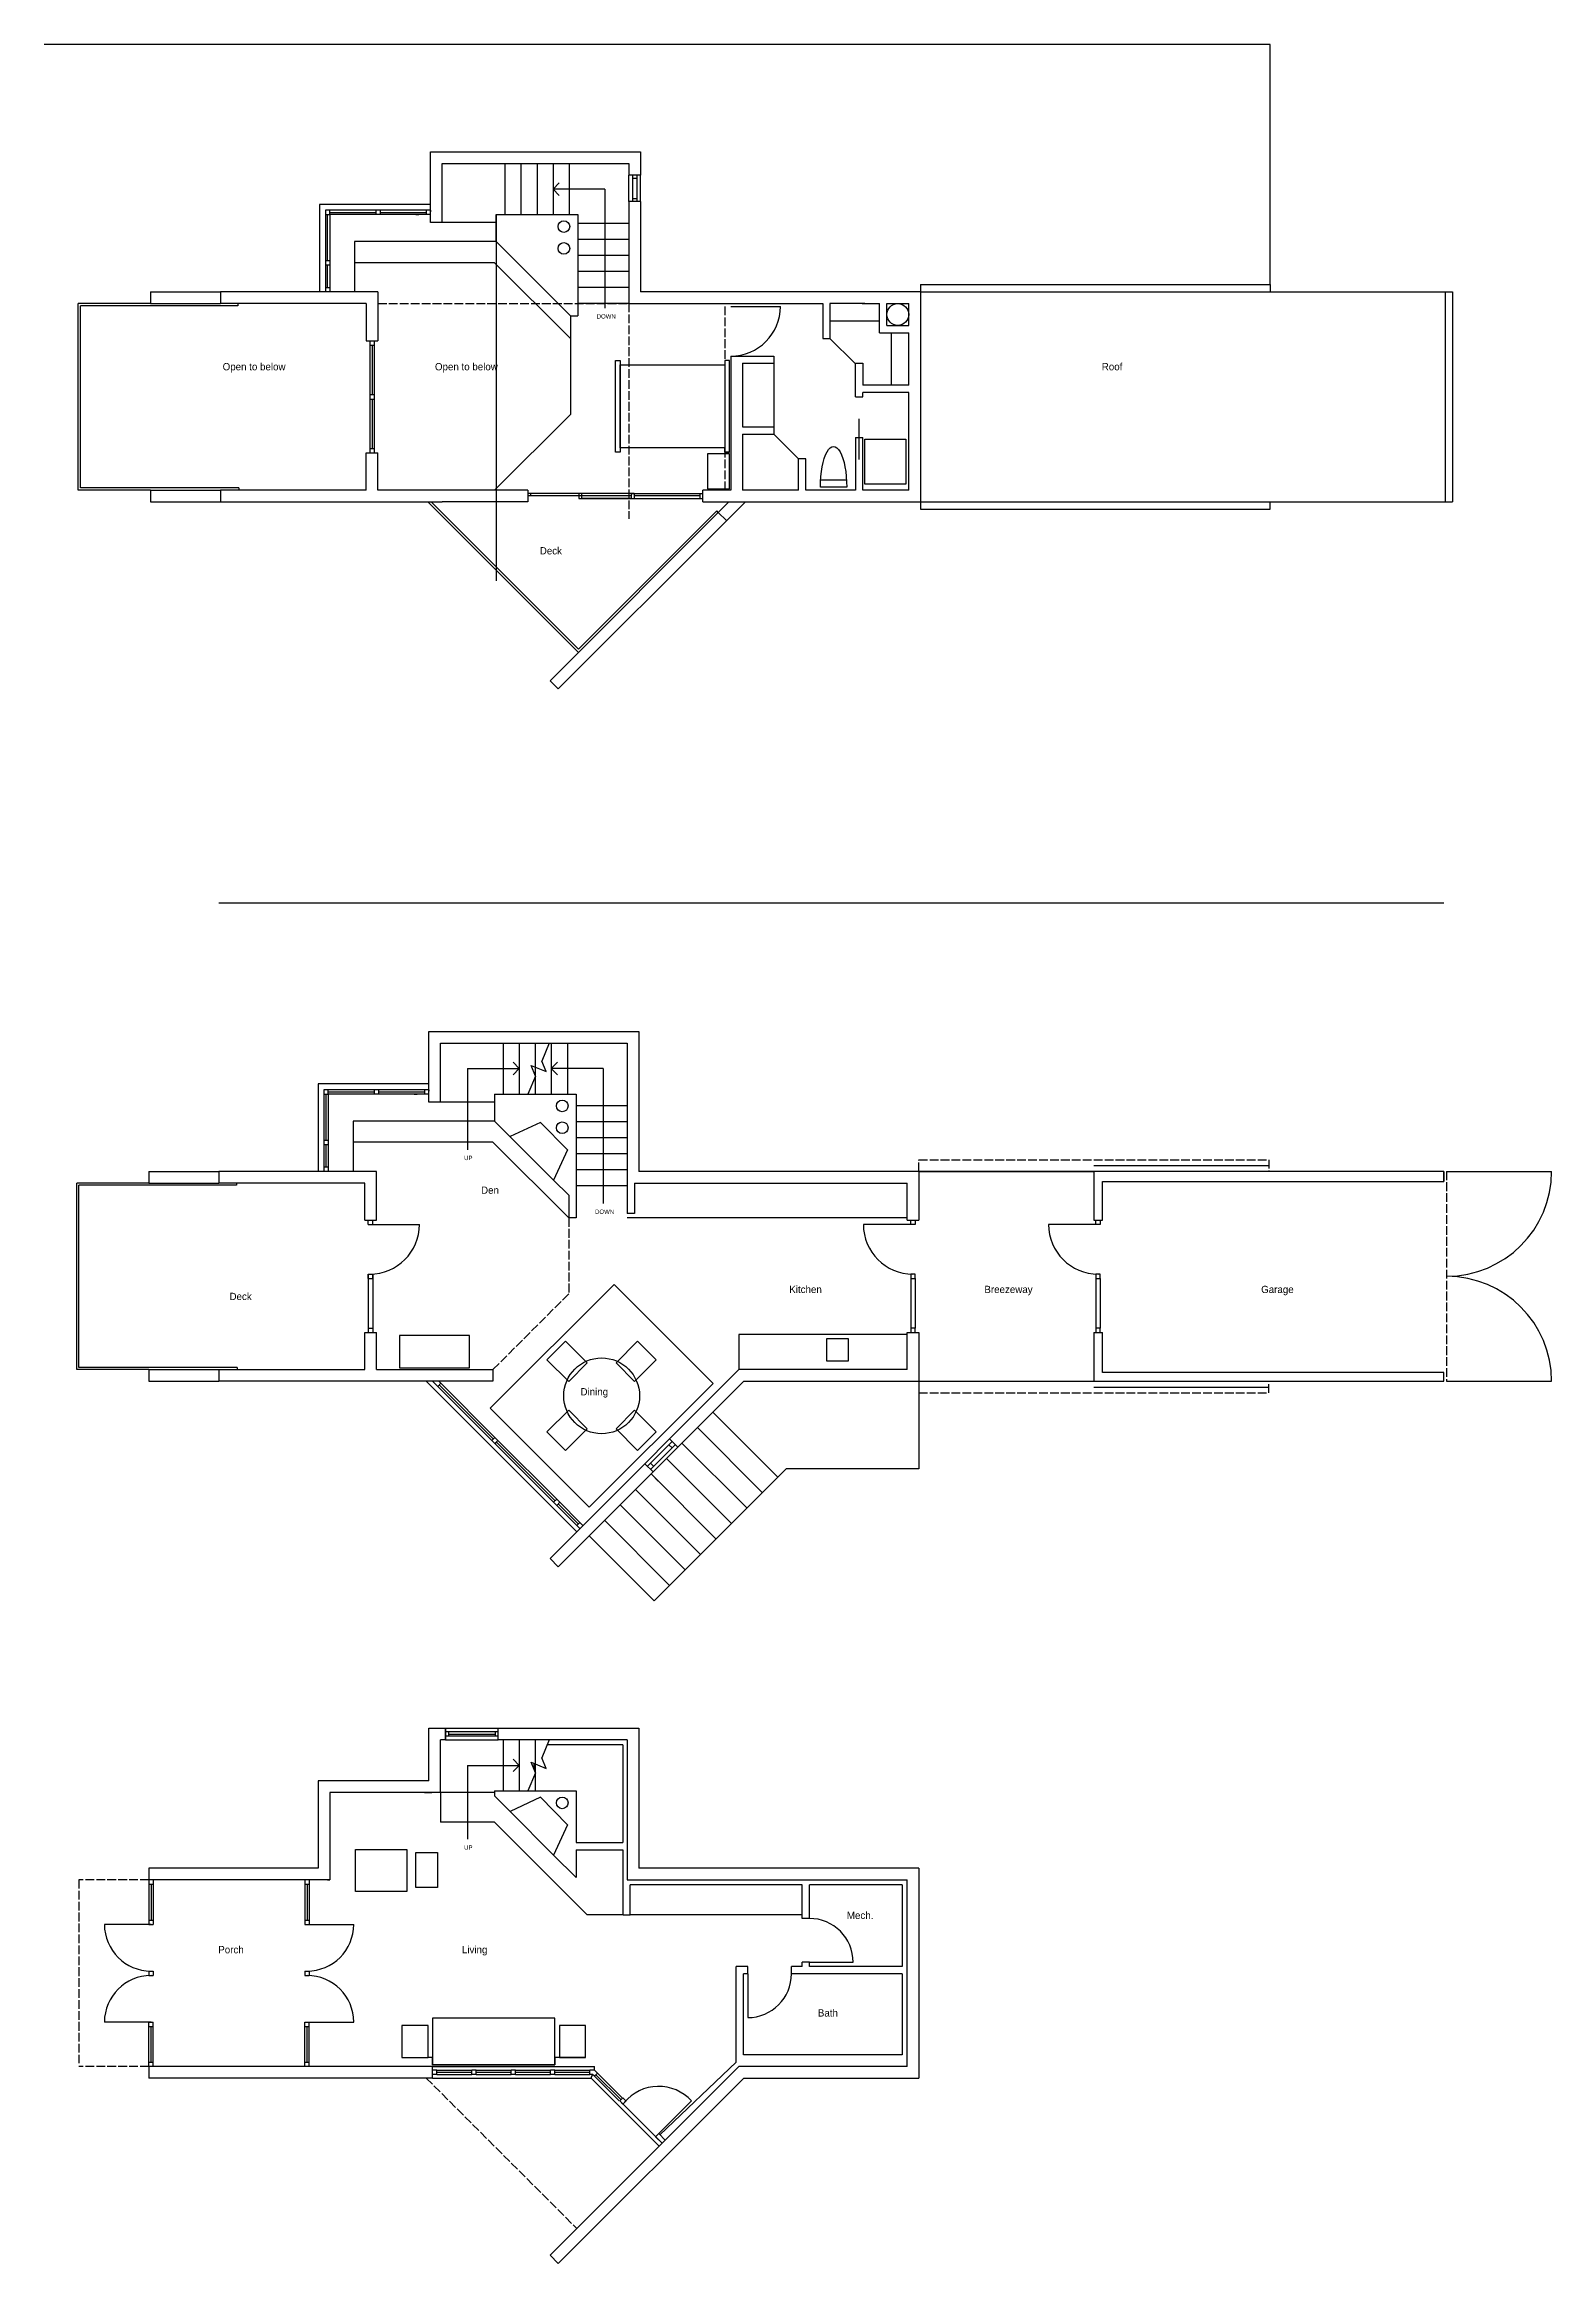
# Model space of a CAD drawing. Header units: inches. Extents: x -16659 to 2747, y 141 to 7454.
# Drawn here: x -7462 to -6429, y 1100 to 2622 of the extents above; entities that cross this region are included whole.
import ezdxf

# ---------------------------------------------------------------- set-up
doc = ezdxf.new("R2010")
doc.units = ezdxf.units.IN
doc.header["$LTSCALE"] = 0.5
doc.header["$MEASUREMENT"] = 0
doc.linetypes.add('ACAD_ISO02W100', pattern=[15, 12, -3])
doc.layers.get('0').update_dxf_attribs({"color": 253})
for name, color, linetype in [('A-doors', 254, 'Continuous'), ('A-Elev-North', 7, 'Continuous'), ('A-Elev-South', 7, 'Continuous'), ('A-fixtures', 140, 'Continuous'), ('A-furniture', 33, 'Continuous'), ('A-glazing', 252, 'Continuous'), ('A-millwork', 252, 'Continuous'), ('A-roof', 253, 'Continuous'), ('A-soffit', 251, 'ACAD_ISO02W100'), ('A-stairs', 252, 'Continuous'), ('A-text', 254, 'Continuous'), ('A-walls', 7, 'Continuous'), ('construction', 160, 'Continuous')]:
    doc.layers.add(name, color=color, linetype=linetype)

msp = doc.modelspace()

# ---------------------------------------------------------------- linework, layer by layer
for p, q in [((-6862.5, 1849.2), (-6742.5, 1849.2)), ((-6742.5, 1849.2), (-6862.5, 1849.2)), ((-6862.5, 1705.2), (-6742.5, 1705.2))]:
    msp.add_line(p, q)
at = {"layer": 'A-doors'}
for p, q in [((-7241.4, 2419), (-7233.4, 2419)), ((-7238.9, 2419), (-7238.9, 2342)), ((-7238.9, 2416), (-7235.9, 2416)), ((-7235.9, 2419), (-7235.9, 2342)), ((-7238.9, 2382), (-7235.9, 2382)), ((-7238.9, 2379), (-7235.9, 2379)), ((-7238.9, 2345), (-7235.9, 2345)), ((-6742.5, 1853.2), (-6622.5, 1853.2)), ((-6500.5, 1849.2), (-6428.5, 1849.2)), ((-7242.5, 1815.7), (-7235, 1815.7)), ((-7240, 1812.7), (-7237, 1812.7)), ((-6866.5, 1812.7), (-6900.5, 1812.7)), ((-6868, 1815.7), (-6865, 1815.7)), ((-6868, 1812.7), (-6868, 1815.7)), ((-6865, 1812.7), (-6868, 1812.7)), ((-6865, 1815.7), (-6865, 1812.7)), ((-6739.5, 1812.7), (-6773.5, 1812.7)), ((-6741, 1815.7), (-6738, 1815.7)), ((-6741, 1812.7), (-6741, 1815.7)), ((-6738, 1812.7), (-6741, 1812.7)), ((-6738, 1815.7), (-6738, 1812.7)), ((-7240, 1778.7), (-7240, 1775.7)), ((-7240, 1778.7), (-7237, 1778.7)), ((-7240, 1775.7), (-7240, 1778.7)), ((-7240, 1778.7), (-7237, 1778.7)), ((-7240, 1775.7), (-7237, 1775.7)), ((-7240, 1775.7), (-7237, 1775.7)), ((-7237, 1778.7), (-7237, 1775.7)), ((-7237, 1775.7), (-7237, 1778.7)), ((-6865, 1778.7), (-6868, 1778.7)), ((-6868, 1778.7), (-6868, 1775.7)), ((-6868, 1775.7), (-6865, 1775.7)), ((-6865, 1775.7), (-6865, 1778.7)), ((-6738, 1778.7), (-6741, 1778.7)), ((-6741, 1778.7), (-6741, 1775.7)), ((-6741, 1775.7), (-6738, 1775.7)), ((-6738, 1775.7), (-6738, 1778.7)), ((-7242.5, 1738.7), (-7235, 1738.7)), ((-7240, 1741.7), (-7237, 1741.7)), ((-6865, 1741.7), (-6868, 1741.7)), ((-6868, 1741.7), (-6868, 1738.7)), ((-6868, 1738.7), (-6865, 1738.7)), ((-6865, 1738.7), (-6865, 1741.7)), ((-6738, 1741.7), (-6741, 1741.7)), ((-6741, 1741.7), (-6741, 1738.7)), ((-6741, 1738.7), (-6738, 1738.7)), ((-6738, 1738.7), (-6738, 1741.7)), ((-6500.5, 1705.2), (-6428.5, 1705.2)), ((-6742.5, 1701.2), (-6622.5, 1701.2)), ((-7390.5, 1363.2), (-7390.5, 1360.2)), ((-7390.5, 1360.2), (-7387.5, 1360.2)), ((-7387.5, 1363.2), (-7387.5, 1360.2)), ((-7283.5, 1363.2), (-7283.5, 1360.2)), ((-7283.5, 1360.2), (-7280.5, 1360.2)), ((-7280.5, 1363.2), (-7280.5, 1360.2)), ((-7389, 1332.6), (-7421, 1332.6)), ((-7390.5, 1335.6), (-7387.5, 1335.6)), ((-7390.5, 1335.6), (-7390.5, 1332.6)), ((-7390.5, 1332.6), (-7387.5, 1332.6)), ((-7387.5, 1335.6), (-7387.5, 1332.6)), ((-7283.5, 1335.6), (-7283.5, 1332.6)), ((-7283.5, 1335.6), (-7280.5, 1335.6)), ((-7283.5, 1332.6), (-7280.5, 1332.6)), ((-7282, 1332.6), (-7250, 1332.6)), ((-7280.5, 1335.6), (-7280.5, 1332.6)), ((-7390.5, 1300.6), (-7390.5, 1297.6)), ((-7390.5, 1300.6), (-7387.5, 1300.6)), ((-7390.5, 1297.6), (-7387.5, 1297.6)), ((-7387.5, 1300.6), (-7387.5, 1297.6)), ((-7283.5, 1300.6), (-7280.5, 1300.6)), ((-7283.5, 1300.6), (-7283.5, 1297.6)), ((-7283.5, 1297.6), (-7280.5, 1297.6)), ((-7280.5, 1300.6), (-7280.5, 1297.6)), ((-6979.8, 1298.7), (-6979.8, 1268.7)), ((-6937.5, 1306.7), (-6907.5, 1306.7)), ((-7389, 1265.6), (-7421, 1265.6)), ((-7390.5, 1262.6), (-7390.5, 1265.6)), ((-7390.5, 1265.6), (-7387.5, 1265.6)), ((-7387.5, 1262.6), (-7387.5, 1265.6)), ((-7283.5, 1265.6), (-7280.5, 1265.6)), ((-7283.5, 1262.6), (-7283.5, 1265.6)), ((-7282, 1265.6), (-7250, 1265.6)), ((-7280.5, 1262.6), (-7280.5, 1265.6)), ((-7390.5, 1262.6), (-7387.5, 1262.6)), ((-7283.5, 1262.6), (-7280.5, 1262.6)), ((-7390.5, 1235.2), (-7390.5, 1238)), ((-7390.5, 1238), (-7387.5, 1238)), ((-7387.5, 1235.2), (-7387.5, 1238)), ((-7283.5, 1238), (-7280.5, 1238)), ((-7283.5, 1235.2), (-7283.5, 1238)), ((-7280.5, 1235.2), (-7280.5, 1238)), ((-7042.4, 1187.5), (-7018.4, 1211.5))]:
    msp.add_line(p, q, dxfattribs=at)
at = {"layer": 'A-doors', "color": 252}
for p, q in [((-6741, 1775.7), (-6741, 1741.7)), ((-6738, 1775.7), (-6738, 1741.7))]:
    msp.add_line(p, q, dxfattribs=at)
at = {"layer": 'A-doors'}
for centre, radius, start, end in [((-6991.4, 2442.5), 34, 270, 0), ((-6500.5, 1849.2), 72, 270, 0), ((-6866.5, 1812.7), 34, 180, 270), ((-6739.5, 1812.7), 34, 180, 270), ((-6500.5, 1705.2), 72, 0, 90), ((-7389, 1332.6), 32, 180, 270), ((-7282, 1332.6), 32, 270, 0), ((-6937.5, 1306.7), 30, 0, 90), ((-7389, 1265.6), 32, 90, 180), ((-7282, 1265.6), 32, 0, 90), ((-6979.8, 1298.7), 30, 270, 0), ((-7040.9, 1191.1), 30.4, 42.2483, 140.4556)]:
    msp.add_arc(centre, radius, start, end, dxfattribs=at)
at = {"layer": 'A-Elev-North', "color": 253}
for p, q in [((-7273.4, 2512.5), (-7273.4, 2452.5)), ((-7197.4, 2512.5), (-7273.4, 2512.5)), ((-7152.3, 2500), (-7189.4, 2500)), ((-7249.4, 2487), (-7249.4, 2452.5)), ((-7152.3, 2487), (-7249.4, 2487)), ((-7249.4, 2487), (-7249.4, 2452.5)), ((-7274.5, 1909.2), (-7274.5, 1849.2)), ((-7198.5, 1909.2), (-7274.5, 1909.2)), ((-7153.4, 1896.7), (-7190.5, 1896.7)), ((-7250.5, 1883.7), (-7250.5, 1849.2)), ((-7153.4, 1883.7), (-7250.5, 1883.7)), ((-7153.4, 1423.2), (-7190.5, 1423.2))]:
    msp.add_line(p, q, dxfattribs=at)
at = {"layer": 'A-Elev-North', "color": 252}
for p, q in [((-7234.9, 2508.5), (-7234.9, 2505.5)), ((-7231.9, 2508.5), (-7231.9, 2505.5)), ((-7236, 1905.2), (-7236, 1902.2)), ((-7233, 1905.2), (-7233, 1902.2)), ((-7190.5, 1423.2), (-7190.5, 1402.7))]:
    msp.add_line(p, q, dxfattribs=at)
at = {"layer": 'A-Elev-North'}
for p, q in [((-7197.4, 2508.5), (-7197.4, 2507.5)), ((-7198.5, 1905.2), (-7198.5, 1904.2)), ((-7065.5, 1455.7), (-7065.5, 1388.8)), ((-7065.5, 1383.8), (-7065.5, 1339.2))]:
    msp.add_line(p, q, dxfattribs=at)
at = {"layer": 'A-Elev-North', "color": 254}
for p, q in [((-7196, 1705.2), (-7192.4, 1701.7)), ((-7190.3, 1703.8), (-7191.7, 1705.2)), ((-7155.4, 1664.6), (-7153.2, 1662.5)), ((-7151.1, 1664.6), (-7153.2, 1666.7)), ((-7153.2, 1662.5), (-7152.2, 1663.5))]:
    msp.add_line(p, q, dxfattribs=at)
at = {"layer": 'A-Elev-North', "color": 7}
for p, q in [((-7112.9, 1622.2), (-7110.8, 1620)), ((-7110.8, 1624.3), (-7108.7, 1622.2)), ((-7097, 1606.3), (-7094.9, 1604.1)), ((-7094.9, 1608.4), (-7092.8, 1606.3))]:
    msp.add_line(p, q, dxfattribs=at)
at = {"layer": 'A-Elev-South', "color": 253}
for p, q in [((-7389.4, 2452.5), (-7341.4, 2452.5)), ((-7389.4, 2444.5), (-7341.4, 2444.5)), ((-7389.4, 2316.5), (-7341.4, 2316.5)), ((-7389.4, 2308.5), (-7341.4, 2308.5)), ((-7059.7, 2310.7), (-7093.7, 2310.7)), ((-7390.5, 1849.2), (-7342.5, 1849.2)), ((-7390.5, 1841.2), (-7342.5, 1841.2)), ((-7390.5, 1713.2), (-7342.5, 1713.2)), ((-7390.5, 1705.2), (-7342.5, 1705.2)), ((-7342.5, 1713.2), (-7242.5, 1713.2)), ((-7234.5, 1713.2), (-7154.5, 1713.2)), ((-6862.5, 1705.2), (-6862.5, 1645.2)), ((-7003.7, 1684), (-6959.2, 1639.5)), ((-7024.9, 1662.8), (-6980.4, 1618.3)), ((-7014.3, 1673.4), (-6969.8, 1628.9)), ((-6953.4, 1645.2), (-7044, 1554.6)), ((-7035.5, 1652.2), (-6991, 1607.6)), ((-6862.5, 1645.2), (-6953.4, 1645.2)), ((-7056.7, 1631), (-7012.2, 1586.4)), ((-7046.1, 1641.6), (-7001.6, 1597)), ((-7067.3, 1620.4), (-7022.8, 1575.8)), ((-7088.6, 1599.2), (-7044, 1554.6)), ((-7078, 1609.8), (-7033.4, 1565.2))]:
    msp.add_line(p, q, dxfattribs=at)
at = {"layer": 'A-Elev-South', "color": 250}
msp.add_line((-7059.7, 2314.2), (-7093.7, 2314.2), dxfattribs=at)
at = {"layer": 'A-Elev-South', "color": 251}
for p in [(-7059.7, 2314.2), (-7057.7, 2314.2)]:
    msp.add_line(p, (-7010.7, 2314.2), dxfattribs=at)
at = {"layer": 'A-Elev-South', "color": 7}
for p, q in [((-7341.4, 2308.5), (-7189.4, 2308.5)), ((-7109.8, 1577.9), (-7044.7, 1643)), ((-7115.4, 1583.6), (-7109.8, 1577.9))]:
    msp.add_line(p, q, dxfattribs=at)
at = {"layer": 'A-fixtures'}
for p, q in [((-6911.9, 2318.5), (-6929.9, 2318.5)), ((-6929.8, 2323.5), (-6912, 2323.5))]:
    msp.add_line(p, q, dxfattribs=at)
msp.add_lwpolyline([(-6899.4, 2351.5), (-6871.4, 2351.5), (-6871.4, 2320.5), (-6899.4, 2320.5), (-6899.4, 2351.5)], dxfattribs=at)
msp.add_circle((-6876.9, 2437), 7.5, dxfattribs=at)
at = {"layer": 'A-fixtures', "extrusion": (0, 0, -1)}
msp.add_ellipse((-6920.9, 2318.5), major_axis=(0, -28), ratio=0.321429, start_param=1.570796, end_param=4.712389, dxfattribs=at)
at = {"layer": 'A-furniture'}
for points in [[(-6992.4, 2342.5), (-6992.4, 2405.5), (-6995.4, 2405.5), (-6995.4, 2342.5), (-6992.4, 2342.5), (-6995.4, 2342.5), (-6995.4, 2345.5), (-7067.4, 2345.5), (-7067.4, 2342.5), (-7067.4, 2342.5), (-7070.4, 2342.5), (-7070.4, 2405.5), (-7067.4, 2405.5), (-7067.4, 2402.5), (-7067.4, 2345.5), (-7067.4, 2402.5), (-6995.4, 2402.5)], [(-7007.4, 2341.5), (-7007.4, 2317.5), (-6992.4, 2317.5), (-6992.4, 2341.5), (-7007.4, 2341.5)], [(-7218.7, 1736.5), (-7218.7, 1714.5), (-7170.7, 1714.5), (-7170.7, 1736.5), (-7218.7, 1736.5)], [(-7089.9, 1717.8), (-7104.7, 1732.7), (-7117.5, 1720), (-7102.6, 1705.1), (-7089.9, 1717.8)], [(-7057.4, 1705.1), (-7042.5, 1720), (-7055.3, 1732.7), (-7070.1, 1717.8), (-7057.4, 1705.1)], [(-7089.9, 1672.6), (-7104.7, 1657.7), (-7117.5, 1670.5), (-7102.6, 1685.3), (-7089.9, 1672.6)], [(-7057.4, 1685.3), (-7042.5, 1670.5), (-7055.3, 1657.7), (-7070.1, 1672.6), (-7057.4, 1685.3)], [(-7207.5, 1382), (-7192.5, 1382), (-7192.5, 1358), (-7207.5, 1358), (-7207.5, 1382)], [(-7091, 1241.3), (-7091, 1263.3), (-7109, 1263.3), (-7109, 1241.3), (-7091, 1241.3), (-7109, 1241.3), (-7112, 1241.3), (-7112, 1236.3), (-7112, 1268.3), (-7196, 1268.3), (-7196, 1236.3), (-7112, 1236.3), (-7196, 1236.3), (-7196, 1241.3), (-7199, 1241.3), (-7199, 1263.3), (-7217, 1263.3), (-7217, 1241.3), (-7199, 1241.3)]]:
    msp.add_lwpolyline(points, dxfattribs=at)
for points in [[(-7156.4, 1686.7), (-7088.5, 1618.8), (-7003.6, 1703.7), (-7071.5, 1771.6)], [(-7248.7, 1384.1), (-7213.7, 1384.1), (-7213.7, 1355.1), (-7248.7, 1355.1)]]:
    msp.add_lwpolyline(points, close=True, dxfattribs=at)
msp.add_circle((-7080, 1695.2), 26, dxfattribs=at)
at = {"layer": 'A-glazing'}
for p, q in [((-7058.9, 2532.5), (-7058.9, 2514.5)), ((-7058.9, 2530.5), (-7055.9, 2530.5)), ((-7055.9, 2532.5), (-7055.9, 2514.5)), ((-7058.9, 2516.5), (-7055.9, 2516.5)), ((-7269.4, 2508.5), (-7269.4, 2505.5)), ((-7197.4, 2508.5), (-7269.4, 2508.5)), ((-7269.4, 2505.5), (-7266.4, 2505.5)), ((-7269.4, 2505.5), (-7269.4, 2452.5)), ((-7267.9, 2474), (-7267.9, 2505.5)), ((-7266.4, 2505.5), (-7266.4, 2508.5)), ((-7266.4, 2507), (-7234.9, 2507)), ((-7197.4, 2505.5), (-7266.4, 2505.5)), ((-7266.4, 2505.5), (-7266.4, 2452.5)), ((-7231.9, 2507), (-7200.4, 2507)), ((-7205.4, 2508.5), (-7207.4, 2508.5)), ((-7207.4, 2505.5), (-7205.4, 2505.5)), ((-7200.4, 2508.5), (-7200.4, 2505.5)), ((-7269.4, 2474), (-7266.4, 2474)), ((-7269.4, 2471), (-7266.4, 2471)), ((-7267.9, 2455.5), (-7267.9, 2471)), ((-7269.4, 2455.5), (-7266.4, 2455.5)), ((-7389.4, 2444.5), (-7437.4, 2444.5)), ((-7130.7, 2314.2), (-7130.7, 2312.5)), ((-7128.7, 2314.2), (-7128.7, 2312.5)), ((-7095.7, 2314.2), (-7095.7, 2310.7)), ((-7093.7, 2314.2), (-7093.7, 2310.7)), ((-7059.7, 2314.2), (-7059.7, 2310.7)), ((-7057.7, 2314.2), (-7057.7, 2310.7)), ((-7012.7, 2314.2), (-7012.7, 2310.7)), ((-7095.9, 2205.2), (-7199.1, 2308.4)), ((-7095.7, 2310.7), (-7010.7, 2310.7)), ((-7059.7, 2310.7), (-7010.7, 2310.7)), ((-7198.5, 1905.2), (-7270.5, 1905.2)), ((-7270.5, 1905.2), (-7270.5, 1902.2)), ((-7267.5, 1902.2), (-7267.5, 1905.2)), ((-7267.5, 1903.7), (-7236, 1903.7)), ((-7233, 1903.7), (-7201.5, 1903.7)), ((-7206.5, 1905.2), (-7208.5, 1905.2)), ((-7201.5, 1905.2), (-7201.5, 1902.2)), ((-7270.5, 1902.2), (-7270.5, 1849.2)), ((-7270.5, 1902.2), (-7267.5, 1902.2)), ((-7269, 1870.7), (-7269, 1902.2)), ((-7267.5, 1902.2), (-7267.5, 1849.2)), ((-7198.5, 1902.2), (-7267.5, 1902.2)), ((-7208.5, 1902.2), (-7206.5, 1902.2)), ((-7270.5, 1870.7), (-7267.5, 1870.7)), ((-7270.5, 1867.7), (-7267.5, 1867.7)), ((-7269, 1852.2), (-7269, 1867.7)), ((-7270.5, 1852.2), (-7267.5, 1852.2)), ((-7390.5, 1841.2), (-7438.5, 1841.2)), ((-7097.1, 1602), (-7200.3, 1705.2)), ((-7155.4, 1664.6), (-7192.4, 1701.7)), ((-7154.3, 1665.7), (-7191.4, 1702.7)), ((-7153.2, 1666.7), (-7190.3, 1703.8)), ((-7112.9, 1622.2), (-7153.2, 1662.5)), ((-7111.9, 1623.2), (-7152.2, 1663.5)), ((-7110.8, 1624.3), (-7151.1, 1664.6)), ((-7048.6, 1646.9), (-7031.7, 1663.8)), ((-7031.7, 1659.6), (-7033.8, 1661.7)), ((-7044.4, 1646.9), (-7046.5, 1649)), ((-7041.2, 1636.6), (-7043.3, 1638.8)), ((-7097, 1606.3), (-7110.8, 1620)), ((-7096, 1607.3), (-7109.7, 1621.1)), ((-7094.9, 1608.4), (-7108.7, 1622.2)), ((-7151, 1464.7), (-7187, 1464.7)), ((-7151, 1461.7), (-7187, 1461.7)), ((-7185, 1464.7), (-7185, 1461.7)), ((-7185, 1463.2), (-7153, 1463.2)), ((-7153, 1464.7), (-7153, 1461.7)), ((-7390.5, 1360.2), (-7390.5, 1335.6)), ((-7387.5, 1360.2), (-7387.5, 1335.6)), ((-7283.5, 1360.2), (-7283.5, 1335.6)), ((-7280.5, 1360.2), (-7280.5, 1335.6)), ((-7390.5, 1238), (-7390.5, 1262.6)), ((-7387.5, 1238), (-7387.5, 1262.6)), ((-7283.5, 1238), (-7283.5, 1262.6)), ((-7280.5, 1238), (-7280.5, 1262.6)), ((-7193, 1232.7), (-7169, 1232.7)), ((-7193, 1229.7), (-7169, 1229.7)), ((-7166, 1232.7), (-7142, 1232.7)), ((-7166, 1231.2), (-7166, 1231.2)), ((-7166, 1229.7), (-7142, 1229.7)), ((-7139, 1232.7), (-7115, 1232.7)), ((-7139, 1229.7), (-7115, 1229.7)), ((-7112, 1232.7), (-7088, 1232.7)), ((-7112, 1229.7), (-7088, 1229.7)), ((-7085, 1228.5), (-7068, 1211.5)), ((-7082.8, 1230.6), (-7065.9, 1213.6))]:
    msp.add_line(p, q, dxfattribs=at)
at = {"layer": 'A-glazing', "color": 252}
for p, q in [((-7240, 1775.7), (-7240, 1741.7)), ((-7237, 1775.7), (-7237, 1741.7)), ((-6868, 1775.7), (-6868, 1741.7)), ((-6865, 1775.7), (-6865, 1741.7))]:
    msp.add_line(p, q, dxfattribs=at)
at = {"layer": 'A-glazing', "color": 254}
for p, q in [((-7192.4, 1701.7), (-7190.3, 1703.8)), ((-7155.4, 1664.6), (-7153.2, 1666.7)), ((-7153.2, 1662.5), (-7151.1, 1664.6)), ((-7112.9, 1622.2), (-7110.8, 1624.3)), ((-7110.8, 1620), (-7108.7, 1622.2)), ((-7097, 1606.3), (-7094.9, 1608.4)), ((-7193, 1232.7), (-7196, 1232.7)), ((-7193, 1229.7), (-7196, 1229.7)), ((-7193, 1229.7), (-7193, 1232.7)), ((-7169, 1229.7), (-7169, 1232.7)), ((-7166, 1232.7), (-7169, 1232.7)), ((-7166, 1229.7), (-7169, 1229.7)), ((-7166, 1229.7), (-7166, 1232.7)), ((-7142, 1229.7), (-7142, 1232.7)), ((-7139, 1232.7), (-7142, 1232.7)), ((-7139, 1229.7), (-7142, 1229.7)), ((-7139, 1229.7), (-7139, 1232.7)), ((-7115, 1229.7), (-7115, 1232.7)), ((-7112, 1232.7), (-7115, 1232.7)), ((-7112, 1229.7), (-7115, 1229.7)), ((-7112, 1229.7), (-7112, 1232.7)), ((-7085, 1232.7), (-7088, 1232.7)), ((-7088, 1229.7), (-7088, 1232.7)), ((-7086.2, 1229.7), (-7088, 1229.7)), ((-7085, 1228.5), (-7086.2, 1229.7)), ((-7082.8, 1230.6), (-7085, 1232.7)), ((-7085, 1228.5), (-7082.8, 1230.6)), ((-7067.5, 1211.5), (-7065.4, 1213.6)), ((-7067.5, 1211.5), (-7065.4, 1209.4)), ((-7065.4, 1213.6), (-7063.3, 1211.5)), ((-7065.4, 1209.4), (-7063.3, 1211.5)), ((-7043, 1186.9), (-7040.8, 1189.1))]:
    msp.add_line(p, q, dxfattribs=at)
at = {"layer": 'A-glazing', "color": 253}
for p, q in [((-7050.4, 1648.6), (-7033.4, 1665.6)), ((-7046.5, 1644.7), (-7029.5, 1661.7)), ((-7044.7, 1643), (-7027.8, 1660)), ((-7193, 1231.2), (-7169, 1231.2)), ((-7166, 1231.2), (-7142, 1231.2)), ((-7139, 1231.2), (-7115, 1231.2)), ((-7112, 1231.2), (-7088, 1231.2)), ((-7083.9, 1229.5), (-7066.9, 1212.5))]:
    msp.add_line(p, q, dxfattribs=at)
at = {"layer": 'A-millwork'}
for p, q in [((-7438.9, 2316.5), (-7438.9, 2444.5)), ((-7389.4, 2444.5), (-7438.9, 2444.5)), ((-7329.4, 2443), (-7437.4, 2443)), ((-7437.4, 2318), (-7437.4, 2443)), ((-7329.4, 2444.5), (-7329.4, 2443)), ((-6991.4, 2442.5), (-6957.4, 2442.5)), ((-6961.9, 2403.5), (-6961.9, 2360)), ((-6900.9, 2316.5), (-6900.9, 2336.5)), ((-7389.4, 2316.5), (-7438.9, 2316.5)), ((-7328.9, 2318), (-7437.4, 2318)), ((-7328.9, 2318), (-7328.9, 2316.5)), ((-7093.7, 2314.2), (-7130.7, 2314.2)), ((-7093.7, 2314.2), (-7094.7, 2314.2)), ((-7057.7, 2314.2), (-7059.7, 2314.2)), ((-7095.9, 2207.4), (-7197, 2308.5)), ((-7059.7, 2312.5), (-7130.7, 2312.5)), ((-7001, 2302.3), (-7095.9, 2207.4)), ((-7059.7, 2312.5), (-7094.7, 2312.5)), ((-7012.7, 2312.5), (-7057.7, 2312.5)), ((-7012.7, 2312.5), (-7057.7, 2312.5)), ((-7440, 1713.2), (-7440, 1841.2)), ((-7390.5, 1841.2), (-7440, 1841.2)), ((-7438.5, 1714.7), (-7438.5, 1839.7)), ((-7330.5, 1839.7), (-7438.5, 1839.7)), ((-7330.5, 1841.2), (-7330.5, 1839.7)), ((-6870.5, 1817.2), (-7062.5, 1817.2)), ((-6985.8, 1737.2), (-6985.8, 1713.2)), ((-6870.5, 1737.2), (-6985.8, 1737.2)), ((-6925.8, 1734.2), (-6925.8, 1719.2)), ((-6910.8, 1734.2), (-6925.8, 1734.2)), ((-6910.8, 1719.2), (-6910.8, 1734.2)), ((-7390.5, 1713.2), (-7440, 1713.2)), ((-7330, 1714.7), (-7438.5, 1714.7)), ((-7330, 1714.7), (-7330, 1713.2)), ((-6925.8, 1719.2), (-6910.8, 1719.2)), ((-6942.5, 1339.2), (-7060.5, 1339.2))]:
    msp.add_line(p, q, dxfattribs=at)
at = {"layer": 'A-roof'}
for p, q in [((-6861.4, 2457.5), (-6621.4, 2457.5)), ((-6861.4, 2457.5), (-6861.4, 2452.5)), ((-6861.4, 2452.5), (-6501.4, 2452.5)), ((-6621.4, 2457.5), (-6621.4, 2452.5)), ((-6501.4, 2452.5), (-6501.4, 2308.5)), ((-6501.4, 2452.5), (-6496.4, 2452.5)), ((-6496.4, 2452.5), (-6496.4, 2308.5)), ((-6861.4, 2308.5), (-6501.4, 2308.5)), ((-6861.4, 2308.5), (-6861.4, 2303.5)), ((-6861.4, 2303.5), (-6621.4, 2303.5)), ((-6621.4, 2303.5), (-6621.4, 2308.5)), ((-6501.4, 2308.5), (-6496.4, 2308.5))]:
    msp.add_line(p, q, dxfattribs=at)
at = {"layer": 'A-soffit'}
for p, q in [((-7233.4, 2444.6), (-7061.4, 2444.6)), ((-7061.4, 2444.5), (-7061.4, 2296.9)), ((-6995.3, 2316.5), (-6995.3, 2444.5)), ((-6862.5, 1857.2), (-6622.5, 1857.2)), ((-6862.5, 1849.2), (-6862.5, 1857.2)), ((-6622.5, 1857.2), (-6622.5, 1849.2)), ((-6500.5, 1849.2), (-6500.5, 1705.2)), ((-7102.5, 1817.2), (-7102.5, 1765.2)), ((-7154.5, 1713.2), (-7102.5, 1765.2)), ((-6862.5, 1705.2), (-6862.5, 1697.2)), ((-6622.5, 1697.2), (-6622.5, 1705.2)), ((-6862.5, 1697.2), (-6622.5, 1697.2)), ((-7438.5, 1363.2), (-7438.5, 1237.4)), ((-7390.5, 1363.2), (-7438.5, 1363.2)), ((-7390.5, 1235.2), (-7438.5, 1235.2)), ((-7200.3, 1227.2), (-7097, 1124))]:
    msp.add_line(p, q, dxfattribs=at)
at = {"layer": 'A-stairs'}
for p, q in [((-7146.3, 2540.5), (-7146.3, 2505.5)), ((-7135.3, 2540.5), (-7135.3, 2505.5)), ((-7124.3, 2540.5), (-7124.3, 2505.5)), ((-7113.3, 2540.5), (-7113.3, 2505.5)), ((-7102.3, 2540.5), (-7102.3, 2505.5)), ((-7061.4, 2499.5), (-7096.4, 2499.5)), ((-7061.4, 2488.5), (-7096.4, 2488.5)), ((-7153.4, 2472.5), (-7249.4, 2472.5)), ((-7101.4, 2420.5), (-7153.4, 2472.5)), ((-7061.4, 2477.5), (-7096.4, 2477.5)), ((-7061.4, 2466.5), (-7096.4, 2466.5)), ((-7061.4, 2455.5), (-7096.4, 2455.5)), ((-7061.4, 2444.5), (-7096.4, 2444.5)), ((-7147.5, 1937.2), (-7147.5, 1902.2)), ((-7136.5, 1937.2), (-7136.5, 1902.2)), ((-7125.5, 1937.2), (-7125.5, 1902.2)), ((-7116, 1937.2), (-7121.1, 1924.8)), ((-7114.5, 1937.2), (-7114.5, 1902.2)), ((-7103.5, 1937.2), (-7103.5, 1902.2)), ((-7125.3, 1914.6), (-7128.3, 1921.8)), ((-7128.3, 1921.8), (-7118.1, 1917.6)), ((-7118.1, 1917.6), (-7121.1, 1924.8)), ((-7125.3, 1914.6), (-7130.5, 1902.2)), ((-7062.5, 1894.2), (-7097.5, 1894.2)), ((-7062.5, 1883.2), (-7097.5, 1883.2)), ((-7154.5, 1869.2), (-7250.5, 1869.2)), ((-7102.5, 1817.2), (-7154.5, 1869.2)), ((-7062.5, 1872.2), (-7097.5, 1872.2)), ((-7062.5, 1861.2), (-7097.5, 1861.2)), ((-7062.5, 1850.2), (-7097.5, 1850.2)), ((-7062.5, 1839.2), (-7097.5, 1839.2)), ((-7147.5, 1459.2), (-7147.5, 1424.2)), ((-7136.5, 1459.2), (-7136.5, 1424.2)), ((-7125.5, 1459.2), (-7125.5, 1424.2)), ((-7116, 1459.2), (-7121.1, 1446.8)), ((-7118.1, 1439.6), (-7121.1, 1446.8)), ((-7125.3, 1436.6), (-7130.5, 1424.2)), ((-7128.3, 1443.8), (-7118.1, 1439.6)), ((-7125.3, 1436.6), (-7128.3, 1443.8)), ((-7126.5, 1443.1), (-7126.5, 1439.5)), ((-7153.4, 1402.7), (-7089.9, 1339.2)), ((-7066, 1339.2), (-7089.9, 1339.2))]:
    msp.add_line(p, q, dxfattribs=at)
at = {"layer": 'A-text'}
for p, q in [((-7113.3, 2523), (-7109.1, 2527.2)), ((-7077.8, 2523), (-7113.3, 2523)), ((-7113.3, 2523), (-7109.1, 2518.7)), ((-7077.8, 2523), (-7077.8, 2441.4)), ((-7172, 1919.7), (-7172, 1864)), ((-7172, 1919.7), (-7136.5, 1919.7)), ((-7136.5, 1919.7), (-7140.7, 1924)), ((-7136.5, 1919.7), (-7140.7, 1915.5)), ((-7114.5, 1919.7), (-7110.2, 1924)), ((-7079, 1919.7), (-7114.5, 1919.7)), ((-7114.5, 1919.7), (-7110.2, 1915.5)), ((-7079, 1919.7), (-7079, 1827.1)), ((-7172, 1441.7), (-7172, 1391)), ((-7172, 1441.7), (-7136.5, 1441.7)), ((-7136.5, 1441.7), (-7140.7, 1445.9)), ((-7136.5, 1441.7), (-7140.7, 1437.5))]:
    msp.add_line(p, q, dxfattribs=at)
at = {"layer": 'A-walls'}
for p, q in [((-7197.4, 2548.5), (-7053.4, 2548.5)), ((-7197.4, 2500), (-7197.4, 2548.5)), ((-7053.4, 2548.5), (-7053.4, 2532.5)), ((-7189.4, 2540.5), (-7061.4, 2540.5)), ((-7189.4, 2500), (-7189.4, 2540.5)), ((-7061.4, 2540.5), (-7061.4, 2532.5)), ((-7053.4, 2532.5), (-7061.4, 2532.5)), ((-7053.4, 2514.5), (-7061.4, 2514.5)), ((-7061.4, 2514.5), (-7061.4, 2444.5)), ((-7053.4, 2514.5), (-7053.4, 2452.5)), ((-7189.4, 2500), (-7197.4, 2500)), ((-7152.3, 2505.5), (-7096.4, 2505.5)), ((-7152.3, 2487), (-7152.3, 2505.5)), ((-7096.4, 2505.5), (-7096.4, 2436)), ((-7141.8, 2476.5), (-7152.3, 2487)), ((-7141.8, 2476.5), (-7111.9, 2446.5)), ((-7233.4, 2452.5), (-7341.4, 2452.5)), ((-7341.4, 2452.5), (-7341.4, 2444.5)), ((-7233.4, 2452.5), (-7233.4, 2444.5)), ((-7233.4, 2452.5), (-7233.4, 2419)), ((-6861.4, 2452.5), (-7053.4, 2452.5)), ((-6861.4, 2452.5), (-6861.4, 2308.5)), ((-7241.4, 2444.5), (-7341.4, 2444.5)), ((-7241.4, 2444.5), (-7241.4, 2419)), ((-7101.4, 2436), (-7111.9, 2446.5)), ((-7101.4, 2436), (-7101.4, 2368.5)), ((-7101.4, 2436), (-7096.4, 2436)), ((-7061.4, 2444.5), (-6928.4, 2444.5)), ((-6928.4, 2444.5), (-6928.4, 2420.5)), ((-6899.4, 2444.5), (-6923.4, 2444.5)), ((-6923.4, 2444.5), (-6923.4, 2420.5)), ((-6901.4, 2444.5), (-6889.4, 2444.5)), ((-6889.4, 2424.5), (-6889.4, 2444.5)), ((-6884.4, 2444.5), (-6869.4, 2444.5)), ((-6884.4, 2429.5), (-6884.4, 2444.5)), ((-6869.4, 2429.5), (-6869.4, 2444.5)), ((-6889.4, 2424.5), (-6869.4, 2424.5)), ((-6884.4, 2429.5), (-6869.4, 2429.5)), ((-6869.4, 2388.5), (-6869.4, 2424.5)), ((-6991.4, 2408.5), (-6991.4, 2316.5)), ((-6991.4, 2408.5), (-6983.4, 2408.5)), ((-6983.4, 2408.5), (-6961.9, 2408.5)), ((-6961.9, 2408.5), (-6961.9, 2403.5)), ((-6928.4, 2420.5), (-6923.4, 2420.5)), ((-6923.4, 2420.5), (-6906.4, 2403.5)), ((-6983.4, 2403.5), (-6983.4, 2360)), ((-6983.4, 2403.5), (-6961.9, 2403.5)), ((-6905.9, 2383.5), (-6905.9, 2403.5)), ((-6905.9, 2403.5), (-6900.9, 2403.5)), ((-6900.9, 2403.5), (-6900.9, 2388.5)), ((-6905.9, 2380.5), (-6905.9, 2383.5)), ((-6905.9, 2380.5), (-6900.9, 2380.5)), ((-6869.4, 2388.5), (-6900.9, 2388.5)), ((-6869.4, 2383.5), (-6900.9, 2383.5)), ((-6900.9, 2380.5), (-6900.9, 2383.5)), ((-6869.4, 2316.5), (-6869.4, 2383.5)), ((-7101.4, 2368.5), (-7153.4, 2316.5)), ((-6983.4, 2360), (-6961.9, 2360)), ((-6961.9, 2360), (-6961.9, 2355)), ((-6903.4, 2337.5), (-6903.4, 2365.5)), ((-6983.4, 2355), (-6961.9, 2355)), ((-6983.4, 2355), (-6983.4, 2316.5)), ((-6961.9, 2355), (-6944.9, 2338)), ((-6905.9, 2352.5), (-6905.9, 2316.5)), ((-6905.9, 2352.5), (-6900.9, 2352.5)), ((-6900.9, 2316.5), (-6900.9, 2352.5)), ((-7241.4, 2316.5), (-7241.4, 2342)), ((-7241.4, 2342), (-7233.4, 2342)), ((-7233.4, 2316.5), (-7233.4, 2342)), ((-6944.9, 2316.5), (-6944.9, 2338)), ((-6939.9, 2338), (-6944.9, 2338)), ((-6939.9, 2316.5), (-6939.9, 2338)), ((-7341.4, 2316.5), (-7341.4, 2308.5)), ((-7241.4, 2316.5), (-7341.4, 2316.5)), ((-7130.7, 2316.5), (-7233.4, 2316.5)), ((-7130.7, 2316.5), (-7130.7, 2308.5)), ((-7010.7, 2308.5), (-7010.7, 2316.5)), ((-6991.4, 2316.5), (-7010.7, 2316.5)), ((-6944.9, 2316.5), (-6983.4, 2316.5)), ((-6905.9, 2316.5), (-6939.9, 2316.5)), ((-6869.4, 2316.5), (-6900.9, 2316.5)), ((-7130.7, 2308.5), (-7189.4, 2308.5)), ((-7010.7, 2308.5), (-6861.4, 2308.5)), ((-7198.5, 1896.7), (-7198.5, 1945.2)), ((-7198.5, 1945.2), (-7054.5, 1945.2)), ((-7190.5, 1896.7), (-7190.5, 1937.2)), ((-7190.5, 1937.2), (-7062.5, 1937.2)), ((-7062.5, 1937.2), (-7062.5, 1820.2)), ((-7054.5, 1945.2), (-7054.5, 1849.2)), ((-7190.5, 1896.7), (-7198.5, 1896.7)), ((-7153.4, 1902.2), (-7153.4, 1883.7)), ((-7153.4, 1902.2), (-7097.5, 1902.2)), ((-7097.5, 1902.2), (-7097.5, 1817.2)), ((-7142.9, 1873.2), (-7153.4, 1883.7)), ((-7142.9, 1873.2), (-7113, 1843.2)), ((-7122, 1882.8), (-7142.8, 1873.1)), ((-7103.3, 1864), (-7122, 1882.8)), ((-7103.3, 1864), (-7113, 1843.2)), ((-7342.5, 1849.2), (-7342.5, 1841.2)), ((-7234.5, 1849.2), (-7342.5, 1849.2)), ((-7234.5, 1815.7), (-7234.5, 1849.2)), ((-7102.5, 1832.8), (-7113, 1843.2)), ((-6862.5, 1849.2), (-7054.5, 1849.2)), ((-6862.5, 1849.2), (-6862.5, 1815.7)), ((-6742.5, 1849.2), (-6742.5, 1815.7)), ((-6502.5, 1849.2), (-6742.5, 1849.2)), ((-6736.5, 1815.7), (-6736.5, 1842.2)), ((-6736.5, 1842.2), (-6502.5, 1842.2)), ((-6502.5, 1842.2), (-6502.5, 1849.2)), ((-6502.5, 1849.2), (-6502.5, 1842.2)), ((-7242.5, 1841.2), (-7342.5, 1841.2)), ((-7242.5, 1815.7), (-7242.5, 1841.2)), ((-7102.5, 1832.8), (-7102.5, 1817.2)), ((-7057.5, 1841.2), (-7057.5, 1820.2)), ((-7057.5, 1841.2), (-6870.5, 1841.2)), ((-6870.5, 1815.7), (-6870.5, 1841.2)), ((-7240, 1812.7), (-7240, 1815.7)), ((-7237, 1812.7), (-7237, 1815.7)), ((-7235, 1815.7), (-7234.5, 1815.7)), ((-7097.5, 1817.2), (-7102.5, 1817.2)), ((-7057.5, 1820.2), (-7062.5, 1820.2)), ((-6870.5, 1815.7), (-6862.5, 1815.7)), ((-6742.5, 1815.7), (-6736.5, 1815.7)), ((-7242.5, 1713.2), (-7242.5, 1738.7)), ((-7240, 1741.7), (-7240, 1738.7)), ((-7237, 1741.7), (-7237, 1738.7)), ((-7235, 1738.7), (-7234.5, 1738.7)), ((-7234.5, 1713.2), (-7234.5, 1738.7)), ((-6870.5, 1713.2), (-6870.5, 1738.7)), ((-6870.5, 1738.7), (-6862.5, 1738.7)), ((-6862.5, 1738.7), (-6862.5, 1705.2)), ((-6742.5, 1738.7), (-6742.5, 1705.2)), ((-6742.5, 1738.7), (-6736.5, 1738.7)), ((-6736.5, 1711.2), (-6736.5, 1738.7)), ((-7342.5, 1713.2), (-7342.5, 1705.2)), ((-7154.5, 1705.2), (-7342.5, 1705.2)), ((-7154.5, 1713.2), (-7154.5, 1705.2)), ((-7033.4, 1665.6), (-6985.8, 1713.2)), ((-6982.5, 1705.2), (-6993.8, 1693.9)), ((-6870.5, 1713.2), (-6985.8, 1713.2)), ((-6982.5, 1705.2), (-6862.5, 1705.2)), ((-6742.5, 1705.2), (-6502.5, 1705.2)), ((-6502.5, 1711.2), (-6736.5, 1711.2)), ((-6502.5, 1705.2), (-6502.5, 1711.2)), ((-6993.8, 1693.9), (-7027.8, 1660)), ((-7027.8, 1660), (-7033.4, 1665.6)), ((-7115.4, 1583.6), (-7050.4, 1648.6)), ((-7044.7, 1643), (-7050.4, 1648.6)), ((-7198.5, 1467.2), (-7187, 1467.2)), ((-7198.5, 1431.2), (-7198.5, 1467.2)), ((-7198.5, 1467.2), (-7187, 1467.2)), ((-7187, 1459.2), (-7187, 1467.2)), ((-7187, 1467.2), (-7187, 1459.2)), ((-7151, 1467.2), (-7054.5, 1467.2)), ((-7151, 1459.2), (-7151, 1467.2)), ((-7054.5, 1467.2), (-7054.5, 1371.2)), ((-7187, 1459.2), (-7190.5, 1459.2)), ((-7190.5, 1423.2), (-7190.5, 1459.2)), ((-7062.5, 1459.2), (-7151, 1459.2)), ((-7065.5, 1455.7), (-7117.4, 1455.7)), ((-7062.5, 1459.2), (-7062.5, 1363.2)), ((-7274.5, 1431.2), (-7274.5, 1371.2)), ((-7198.5, 1431.2), (-7274.5, 1431.2)), ((-7266.5, 1423.2), (-7266.5, 1363.2)), ((-7190.5, 1423.2), (-7266.5, 1423.2)), ((-7201.5, 1423.2), (-7196.5, 1423.2)), ((-7153.4, 1424.2), (-7097.5, 1424.2)), ((-7153.4, 1424.2), (-7153.4, 1420.7)), ((-7142.9, 1410.2), (-7153.4, 1420.7)), ((-7122, 1419.8), (-7142.8, 1410.1)), ((-7103.3, 1401), (-7122, 1419.8)), ((-7097.5, 1424.2), (-7097.5, 1388.8)), ((-7142.9, 1410.2), (-7113, 1380.2)), ((-7103.3, 1401), (-7113, 1380.2)), ((-7097.5, 1388.8), (-7065.5, 1388.8)), ((-7390.5, 1371.2), (-7390.5, 1363.2)), ((-7274.5, 1371.2), (-7390.5, 1371.2)), ((-7097.5, 1364.8), (-7113, 1380.2)), ((-7097.5, 1383.8), (-7065.5, 1383.8)), ((-7097.5, 1383.8), (-7097.5, 1364.8)), ((-6862.5, 1371.2), (-7054.5, 1371.2)), ((-6862.5, 1371.2), (-6862.5, 1227.2)), ((-7266.5, 1363.2), (-7390.5, 1363.2)), ((-7268, 1363.2), (-7266.5, 1363.2)), ((-7062.5, 1363.2), (-6870.5, 1363.2)), ((-6942.5, 1359.7), (-7060.5, 1359.7)), ((-7060.5, 1339.2), (-7060.5, 1359.7)), ((-6942.5, 1336.7), (-6942.5, 1359.7)), ((-6874, 1359.7), (-6937.5, 1359.7)), ((-6937.5, 1336.7), (-6937.5, 1359.7)), ((-6874, 1359.7), (-6874, 1303.7)), ((-6870.5, 1235.2), (-6870.5, 1363.2)), ((-7065.5, 1339.2), (-7060.5, 1339.2)), ((-6937.5, 1336.7), (-6942.5, 1336.7)), ((-6987.8, 1238.2), (-6987.8, 1303.7)), ((-6979.8, 1303.7), (-6987.8, 1303.7)), ((-6982.8, 1243.2), (-6982.8, 1298.7)), ((-6979.8, 1298.7), (-6982.8, 1298.7)), ((-6979.8, 1298.7), (-6982.8, 1298.7)), ((-6979.8, 1298.7), (-6979.8, 1303.7)), ((-6942.5, 1303.7), (-6949.8, 1303.7)), ((-6949.8, 1298.7), (-6949.8, 1303.7)), ((-6942.5, 1303.7), (-6949.8, 1303.7)), ((-6874, 1298.7), (-6949.8, 1298.7)), ((-6942.5, 1303.7), (-6942.5, 1306.7)), ((-6937.5, 1306.7), (-6942.5, 1306.7)), ((-6937.5, 1303.7), (-6937.5, 1306.7)), ((-6874, 1303.7), (-6937.5, 1303.7)), ((-6874, 1298.7), (-6874, 1243.2)), ((-7390.5, 1235.2), (-7390.5, 1227.2)), ((-7196, 1235.2), (-7390.5, 1235.2)), ((-7196, 1227.2), (-7196, 1235.2)), ((-7115.4, 1105.6), (-6985.8, 1235.2)), ((-7040.1, 1188.3), (-6987.8, 1238.2)), ((-6870.5, 1235.2), (-6985.8, 1235.2)), ((-6874, 1243.2), (-6982.8, 1243.2)), ((-7196, 1227.2), (-7390.5, 1227.2)), ((-6982.5, 1227.2), (-7109.8, 1099.9)), ((-6982.5, 1227.2), (-6862.5, 1227.2)), ((-7067.5, 1211.5), (-7038.5, 1182.5)), ((-7109.8, 1099.9), (-7115.4, 1105.6))]:
    msp.add_line(p, q, dxfattribs=at)
at = {"layer": 'A-walls', "color": 253}
for p, q in [((-7061.4, 2514.5), (-7061.4, 2532.5)), ((-7053.4, 2514.5), (-7053.4, 2532.5)), ((-7389.4, 2452.5, -5147.6), (-7389.4, 2444.5, -5147.6)), ((-7389.4, 2316.5), (-7389.4, 2308.5)), ((-7115.4, 2185.7), (-6992.7, 2308.5)), ((-7000, 2301.2), (-7001, 2302.3)), ((-7390.5, 1849.2, -5147.6), (-7390.5, 1841.2, -5147.6)), ((-7390.5, 1713.2), (-7390.5, 1705.2)), ((-7187, 1467.2), (-7151, 1467.2)), ((-7187, 1459.2), (-7151, 1459.2)), ((-7196, 1235.2), (-7085, 1235.2)), ((-7085, 1232.7), (-7085, 1235.2)), ((-7196, 1227.2), (-7087.2, 1227.2)), ((-7087.2, 1227.2), (-7086.2, 1229.7)), ((-7087.2, 1227.2), (-7040.8, 1180.7))]:
    msp.add_line(p, q, dxfattribs=at)
at = {"layer": 'A-walls', "color": 252}
for p, q in [((-6889.4, 2432.5), (-6923.4, 2432.5)), ((-6881.4, 2424.5), (-6881.4, 2388.5)), ((-7237.4, 2416), (-7237.4, 2382)), ((-7237.4, 2379), (-7237.4, 2345)), ((-7239, 1812.7), (-7205, 1812.7)), ((-7153.4, 1402.7), (-7190.5, 1402.7)), ((-7389, 1360.2), (-7389, 1335.6)), ((-7282, 1360.2), (-7282, 1335.6)), ((-7389, 1238), (-7389, 1262.6)), ((-7282, 1238), (-7282, 1262.6))]:
    msp.add_line(p, q, dxfattribs=at)
at = {"layer": 'A-walls', "color": 254}
for p, q in [((-6994.3, 2295.6), (-7000, 2301.2)), ((-6981.4, 2308.5), (-6998.5, 2291.3)), ((-6998.5, 2291.3), (-7109.8, 2180.1)), ((-7109.8, 2180.1), (-7115.4, 2185.7)), ((-7040.8, 1189.1), (-7036.4, 1184.6)), ((-7043, 1186.9), (-7038.5, 1182.5))]:
    msp.add_line(p, q, dxfattribs=at)
at = {"layer": 'A-walls'}
for centre in [(-7105.9, 2497.3), (-7105.9, 2482.3), (-7107, 1894.1), (-7107, 1879.1), (-7107, 1416)]:
    msp.add_circle(centre, 4, dxfattribs=at)
at = {"layer": 'construction'}
for p, q in [((-6621.4, 2622.3), (-7462.2, 2622.3)), ((-6621.4, 2457.5), (-6621.4, 2622.3)), ((-7152.3, 2505.5), (-7152.3, 2254.3)), ((-6502.5, 2033.2), (-7342.5, 2033.2))]:
    msp.add_line(p, q, dxfattribs=at)
at = {"layer": 'construction', "color": 252}
msp.add_arc((-7239, 1812.7), 34, 270, 0, dxfattribs=at)

# ---------------------------------------------------------------- texts
at = {"layer": 'A-soffit'}
for s, p in [('Open to below', (-7339.9, 2398.7)), ('Open to below', (-7194.3, 2398.7)), ('Roof', (-6737, 2398.7)), ('Deck', (-7122.4, 2272.4))]:
    msp.add_text(s, height=5, dxfattribs=at).set_placement(p)
at = {"layer": 'A-soffit', "color": 7}
for s, p in [('Den', (-7162.7, 1833.8)), ('Deck', (-7335.2, 1760.9)), ('Kitchen', (-6951.3, 1765.7)), ('Breezeway', (-6817.5, 1765.7)), ('Garage', (-6627.7, 1765.7)), ('Dining', (-7094.5, 1695.5)), ('Mech.', (-6911.8, 1336.3)), ('Porch', (-7342.9, 1312.8)), ('Living', (-7175.8, 1312.8)), ('Bath', (-6931.7, 1269.4))]:
    msp.add_text(s, height=5, dxfattribs=at).set_placement(p)
at = {"layer": 'A-text'}
for s, p in [('DOWN', (-7083.4, 2434.2)), ('UP', (-7174.3, 1856.9)), ('DOWN', (-7084.5, 1820)), ('UP', (-7174.3, 1383.8))]:
    msp.add_text(s, height=3, dxfattribs=at).set_placement(p)

doc.saveas('drawing.dxf')
